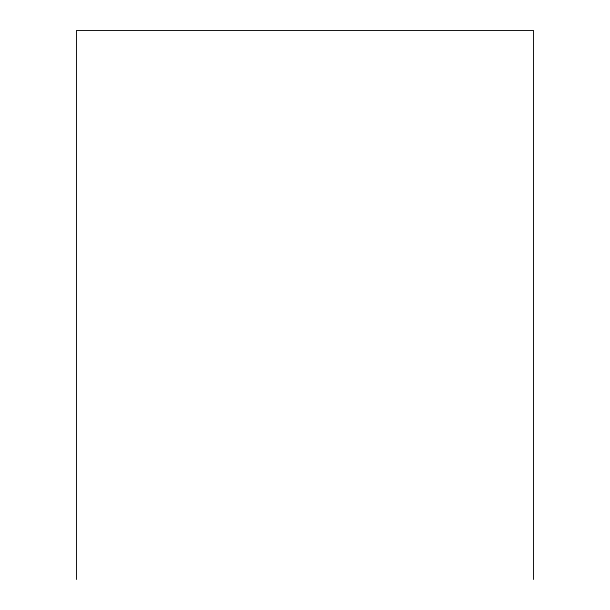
<?xml version="1.0" encoding="UTF-8"?>
<svg xmlns="http://www.w3.org/2000/svg" width="610" height="610" viewBox="0 0 610 610"><rect width="100%" height="100%" fill="white"/><g stroke="black" fill="none" stroke-linecap="round" stroke-linejoin="round"><path stroke-width="0.91" d="M533.544 579.5L533.544 30.5L76.456 30.5L76.456 579.5"/></g></svg>
